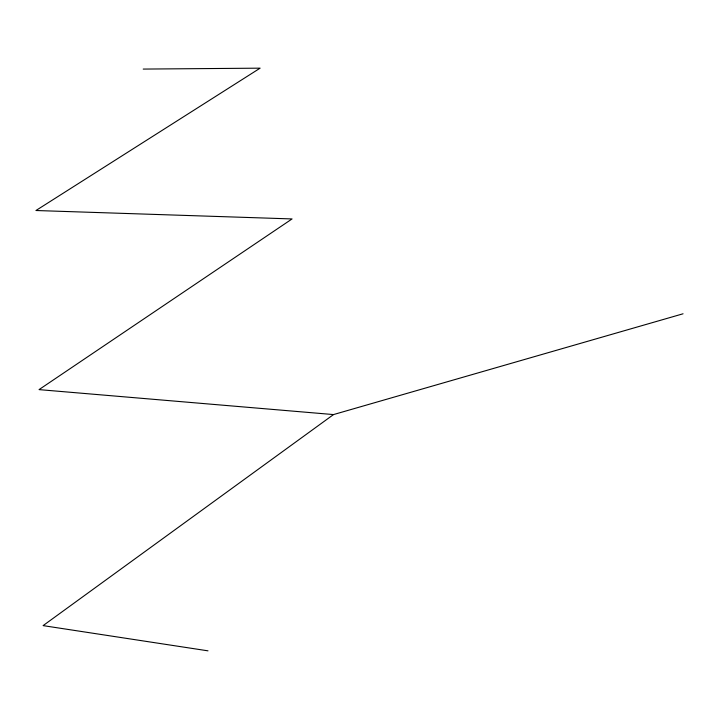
<?xml version="1.0" encoding="UTF-8"?>
<svg xmlns="http://www.w3.org/2000/svg" width="719" height="719" viewBox="0 0 719 719"><rect width="100%" height="100%" fill="white"/><g stroke="black" fill="none" stroke-linecap="round" stroke-linejoin="round"><path stroke-width="1.08" d="M683.05 313.79L333.508 414.575L43.095 625.62L208.007 650.839M143.216 69.078L260.116 68.161L35.95 210.514L292.058 218.936L39.033 389.617L333.508 414.575"/></g></svg>
